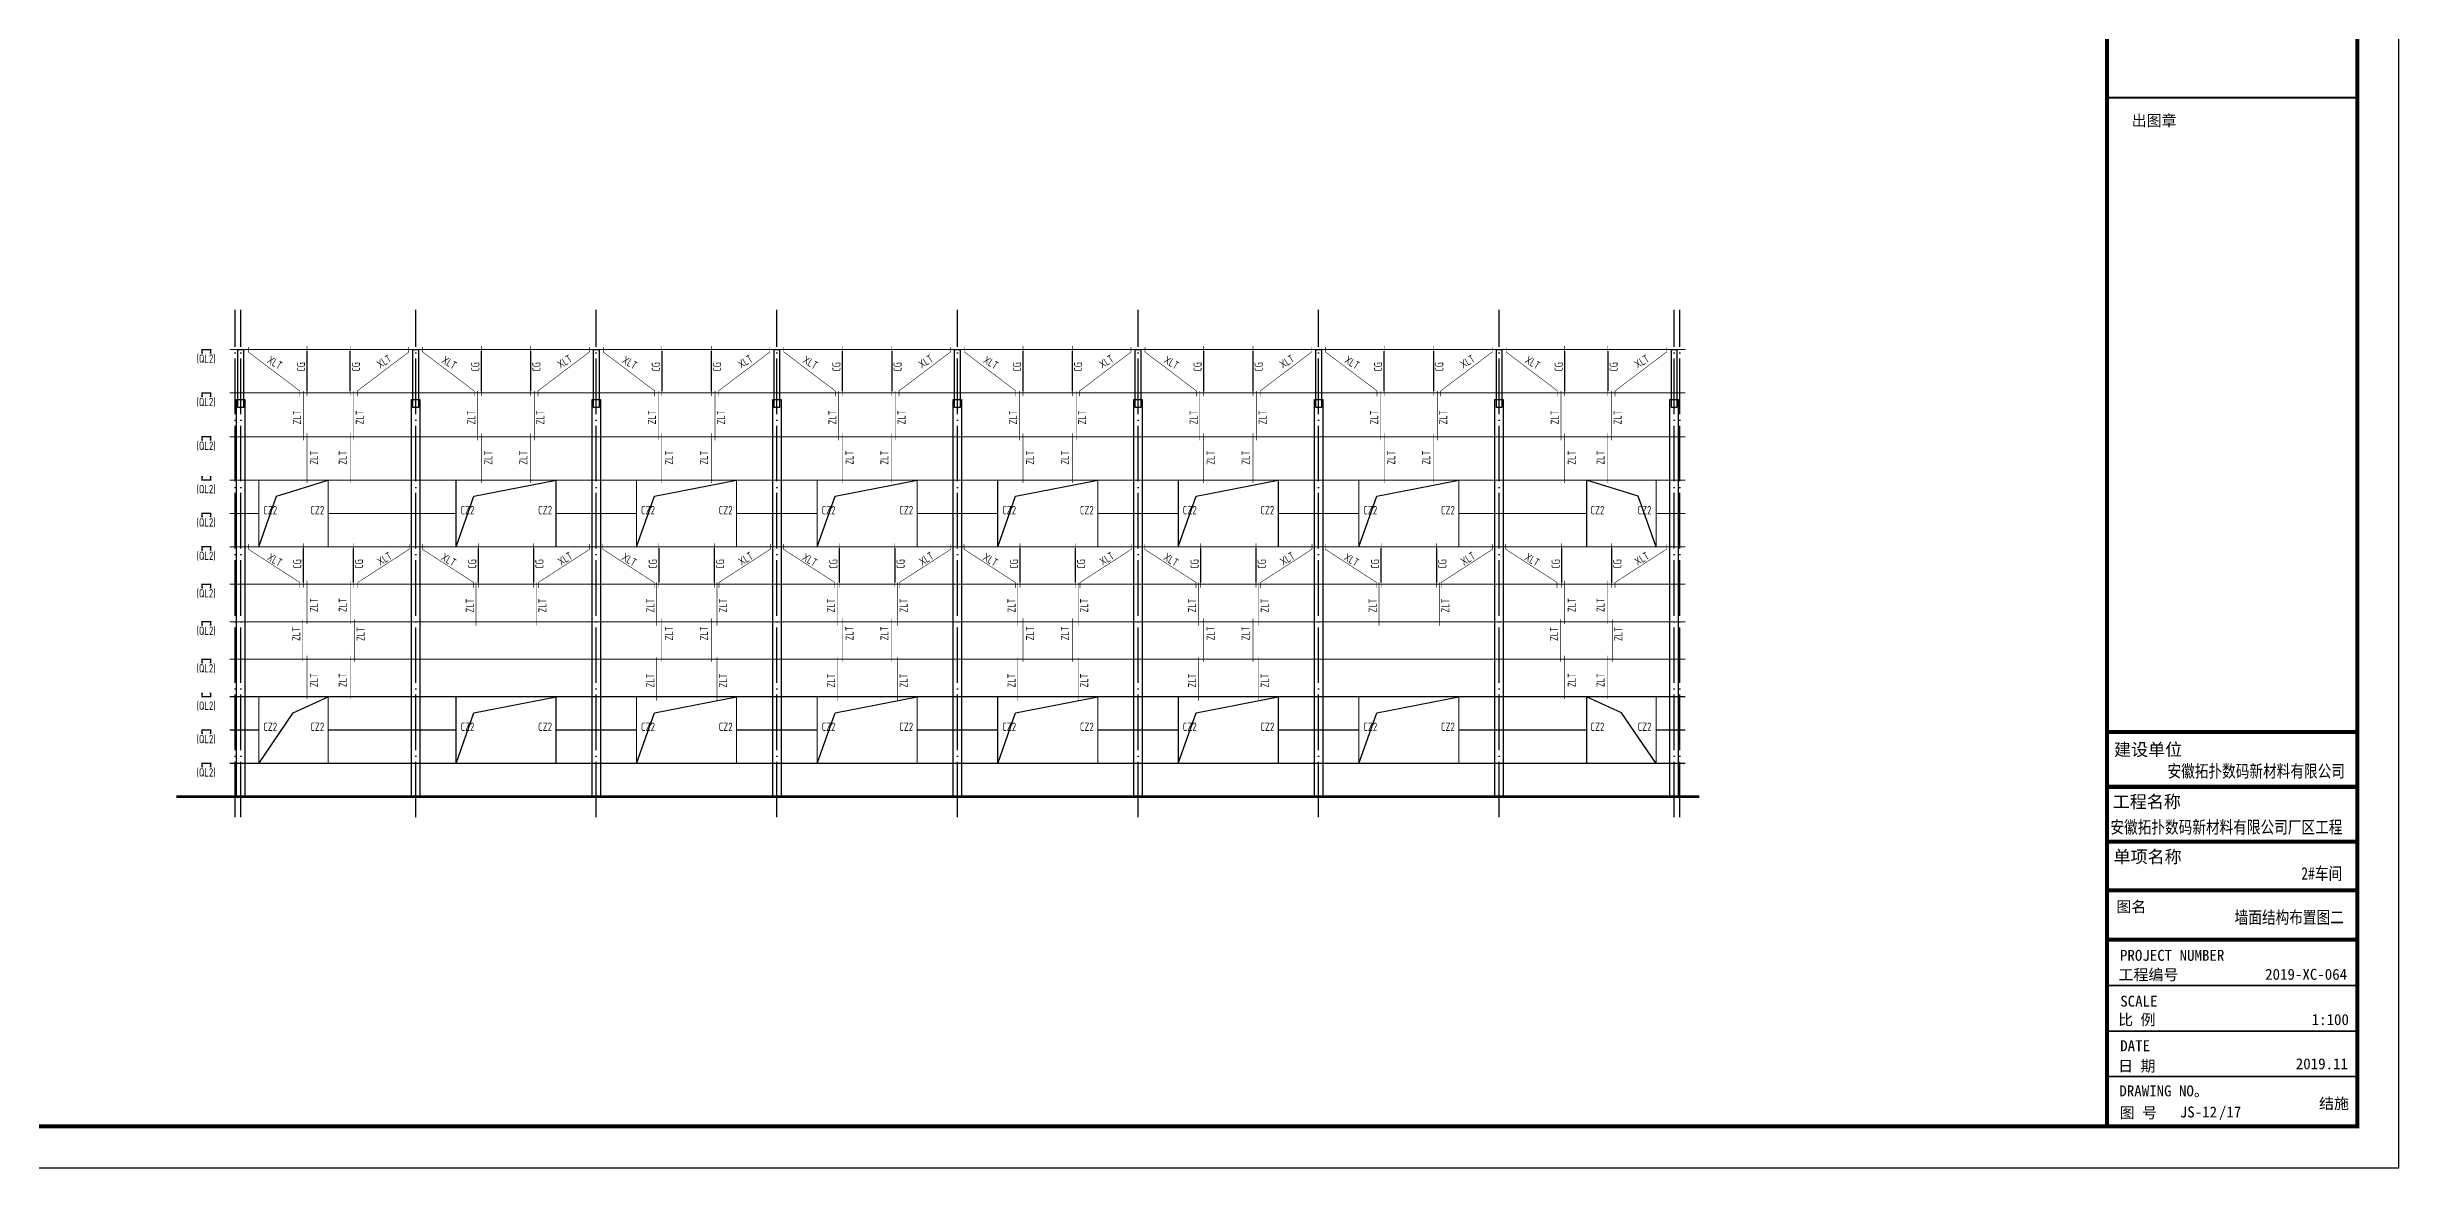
# Model space of a CAD drawing. Extents: x 19118 to 566552, y -1188739 to 92943.
# Drawn here: x 150798 to 235462, y -789614 to -749253 of the extents above; entities that cross this region are included whole.
import ezdxf

# ---------------------------------------------------------------- set-up
doc = ezdxf.new("R2010")
doc.units = 0
doc.header["$LTSCALE"] = 1000
doc.header["$MEASUREMENT"] = 0
doc.linetypes.add('DOTE', pattern=[2.42, 2, -0.2, 0.02, -0.2])
for name, color, linetype in [('3T_BAR', 7, 'CONTINUOUS'), ('621', 2, 'CONTINUOUS'), ('A_DE_DETAIL_3', 144, 'CONTINUOUS'), ('AXIS', 3, 'CONTINUOUS'), ('DOTE', 9, 'DOTE'), ('PUB_TITLE', 4, 'CONTINUOUS'), ('QL', 4, 'CONTINUOUS'), ('TEXT', 7, 'CONTINUOUS'), ('图框', 4, 'CONTINUOUS'), ('檩条拉条', 253, 'CONTINUOUS'), ('窗线', 124, 'CONTINUOUS')]:
    doc.layers.add(name, color=color, linetype=linetype)
doc.styles.add('-黑体', font='SimSun.ttf')
doc.styles.add('TSSD_Rein', font='atssdeng.shx', dxfattribs={"width": 0.7, "bigfont": 'atssdchn.shx'})
doc.styles.add('宋体', font='SimSun.ttf', dxfattribs={"width": 0.8})
doc.styles.add('黑体', font='simhei.ttf', dxfattribs={"width": 0.6, "height": 4.3})

msp = doc.modelspace()

# ---------------------------------------------------------------- linework, layer by layer
at = {"layer": '3T_BAR', "const_width": 100}
msp.add_lwpolyline([(155447.62, -776245.9), (210282.19, -776245.9)], dxfattribs=at)
at = {"layer": '621', "const_width": 45}
for points in [[(156412.32, -760265.9), (156372.33, -760265.9), (156372.33, -760145.9), (156692.32, -760145.9), (156692.32, -760265.9), (156652.33, -760265.9)], [(156412.32, -761825.9), (156372.33, -761825.9), (156372.33, -761705.9), (156692.32, -761705.9), (156692.32, -761825.9), (156652.33, -761825.9)], [(156412.32, -763405.9), (156372.33, -763405.9), (156372.33, -763285.9), (156692.32, -763285.9), (156692.32, -763405.9), (156652.33, -763405.9)], [(156412.32, -764725.9), (156372.33, -764725.9), (156372.33, -764845.9), (156692.32, -764845.9), (156692.32, -764725.9), (156652.33, -764725.9)], [(156412.32, -766165.9), (156372.33, -766165.9), (156372.33, -766045.9), (156692.32, -766045.9), (156692.32, -766165.9), (156652.33, -766165.9)], [(156412.32, -767365.9), (156372.33, -767365.9), (156372.33, -767245.9), (156692.32, -767245.9), (156692.32, -767365.9), (156652.33, -767365.9)], [(156412.32, -768715.9), (156372.33, -768715.9), (156372.33, -768595.9), (156692.32, -768595.9), (156692.32, -768715.9), (156652.33, -768715.9)], [(156412.32, -770065.9), (156372.33, -770065.9), (156372.33, -769945.9), (156692.32, -769945.9), (156692.32, -770065.9), (156652.33, -770065.9)], [(156412.32, -771415.9), (156372.33, -771415.9), (156372.33, -771295.9), (156692.32, -771295.9), (156692.32, -771415.9), (156652.33, -771415.9)], [(156412.32, -772525.9), (156372.33, -772525.9), (156372.33, -772645.9), (156692.32, -772645.9), (156692.32, -772525.9), (156652.33, -772525.9)], [(156412.32, -773965.9), (156372.33, -773965.9), (156372.33, -773845.9), (156692.32, -773845.9), (156692.32, -773965.9), (156652.33, -773965.9)], [(156412.32, -775165.9), (156372.33, -775165.9), (156372.33, -775045.9), (156692.32, -775045.9), (156692.32, -775165.9), (156652.33, -775165.9)]]:
    msp.add_lwpolyline(points, dxfattribs=at)
at = {"layer": 'A_DE_DETAIL_3'}
for points in [[(157670.17, -760145.9), (157870.17, -760145.9), (157870.17, -762232.82), (157670.17, -762232.82)], [(163970.17, -760145.9), (164170.17, -760145.9), (164170.17, -762232.82), (163970.17, -762232.82)], [(170470.17, -760145.9), (170670.17, -760145.9), (170670.17, -762232.82), (170470.17, -762232.82)], [(176970.17, -760145.9), (177170.17, -760145.9), (177170.17, -762232.82), (176970.17, -762232.82)], [(183470.17, -760145.9), (183670.17, -760145.9), (183670.17, -762232.82), (183470.17, -762232.82)], [(189970.17, -760145.9), (190170.17, -760145.9), (190170.17, -762232.82), (189970.17, -762232.82)], [(196470.17, -760145.9), (196670.17, -760145.9), (196670.17, -762232.82), (196470.17, -762232.82)], [(202970.17, -760145.9), (203170.17, -760145.9), (203170.17, -762232.82), (202970.17, -762232.82)], [(209270.17, -760145.9), (209470.17, -760145.9), (209470.17, -762232.82), (209270.17, -762232.82)], [(157620.17, -761945.9), (157920.17, -761945.9), (157920.17, -776245.9), (157620.17, -776245.9)], [(163920.17, -761945.9), (164220.17, -761945.9), (164220.17, -776245.9), (163920.17, -776245.9)], [(170420.17, -761945.9), (170720.17, -761945.9), (170720.17, -776245.9), (170420.17, -776245.9)], [(176920.17, -761945.9), (177220.17, -761945.9), (177220.17, -776245.9), (176920.17, -776245.9)], [(183420.17, -761945.9), (183720.17, -761945.9), (183720.17, -776245.9), (183420.17, -776245.9)], [(189920.17, -761945.9), (190220.17, -761945.9), (190220.17, -776245.9), (189920.17, -776245.9)], [(196420.17, -761945.9), (196720.17, -761945.9), (196720.17, -776245.9), (196420.17, -776245.9)], [(202920.17, -761945.9), (203220.17, -761945.9), (203220.17, -776245.9), (202920.17, -776245.9)], [(209220.17, -761945.9), (209520.17, -761945.9), (209520.17, -776245.9), (209220.17, -776245.9)]]:
    msp.add_lwpolyline(points, close=True, dxfattribs=at)
at = {"layer": 'DOTE', "linetype": 'DOTE'}
for p, q in [((157570.17, -776987.84), (157570.17, -758713.33)), ((157770.17, -776987.84), (157770.17, -758713.33)), ((164070.17, -776987.84), (164070.17, -758713.33)), ((170570.17, -776987.84), (170570.17, -758713.33)), ((177070.17, -776987.84), (177070.17, -758713.33)), ((183570.17, -776987.84), (183570.17, -758713.33)), ((190070.17, -776987.84), (190070.17, -758713.33)), ((196570.17, -776987.84), (196570.17, -758713.33)), ((203070.17, -776987.84), (203070.17, -758713.33)), ((209370.17, -776987.84), (209370.17, -758713.33)), ((209570.17, -776987.84), (209570.17, -758713.33))]:
    msp.add_line(p, q, dxfattribs=at)
at = {"layer": 'PUB_TITLE'}
msp.add_lwpolyline([(77811.65, -789614.24), (235461.65, -789614.24), (235461.65, -700514.24), (77811.65, -700514.24)], close=True, dxfattribs=at)
at = {"layer": 'PUB_TITLE', "const_width": 150}
msp.add_lwpolyline([(81561.65, -788114.24), (233961.65, -788114.24), (233961.65, -702014.24), (81561.65, -702014.24)], close=True, dxfattribs=at)
at = {"layer": 'QL', "const_width": 40}
for points in [[(209770.17, -760145.9), (157370.17, -760145.9)], [(209770.17, -761705.9), (157370.17, -761705.9)], [(209770.17, -763285.9), (157370.17, -763285.9)], [(209770.17, -764845.9), (157370.17, -764845.9)], [(158420.17, -767245.9), (158420.17, -764845.9)], [(160920.17, -767245.9), (160920.17, -764845.9)], [(165520.15, -767245.9), (165520.15, -764845.9)], [(169120.15, -767245.9), (169120.15, -764845.9)], [(172020.15, -767245.9), (172020.15, -764845.9)], [(175620.15, -767245.9), (175620.15, -764845.9)], [(178520.15, -767245.9), (178520.15, -764845.9)], [(182120.15, -767245.9), (182120.15, -764845.9)], [(185020.15, -767245.9), (185020.15, -764845.9)], [(188620.15, -767245.9), (188620.15, -764845.9)], [(191520.15, -767245.9), (191520.15, -764845.9)], [(195120.15, -767245.9), (195120.15, -764845.9)], [(198020.15, -767245.9), (198020.15, -764845.9)], [(201620.15, -767245.9), (201620.15, -764845.9)], [(206220.17, -767245.9), (206220.17, -764845.9)], [(208720.17, -767245.9), (208720.17, -764845.9)], [(158420.17, -766045.9), (157370.17, -766045.9)], [(165520.15, -766045.9), (160920.17, -766045.9)], [(172020.15, -766045.9), (169120.15, -766045.9)], [(178520.15, -766045.9), (175620.15, -766045.9)], [(185020.15, -766045.9), (182120.15, -766045.9)], [(191520.15, -766045.9), (188620.15, -766045.9)], [(198020.15, -766045.9), (195120.15, -766045.9)], [(206220.17, -766045.9), (201620.15, -766045.9)], [(209770.17, -766045.9), (208720.17, -766045.9)], [(209770.17, -767245.9), (157370.17, -767245.9)], [(209770.17, -768595.9), (157370.17, -768595.9)], [(209770.17, -769945.9), (157370.17, -769945.9)], [(164070.17, -771295.9), (157370.17, -771295.9)], [(196570.17, -771295.9), (164070.17, -771295.9)], [(209770.17, -771295.9), (196570.17, -771295.9)], [(164070.17, -772645.9), (157370.17, -772645.9)], [(158420.17, -775045.9), (158420.17, -772645.9)], [(160920.17, -775045.9), (160920.17, -772645.9)], [(196570.17, -772645.9), (164070.17, -772645.9)], [(165520.17, -775045.9), (165520.17, -772645.9)], [(169120.17, -775045.9), (169120.17, -772645.9)], [(172020.17, -775045.9), (172020.17, -772645.9)], [(175620.17, -775045.9), (175620.17, -772645.9)], [(178520.17, -775045.9), (178520.17, -772645.9)], [(182120.17, -775045.9), (182120.17, -772645.9)], [(185020.17, -775045.9), (185020.17, -772645.9)], [(188620.17, -775045.9), (188620.17, -772645.9)], [(191520.17, -775045.9), (191520.17, -772645.9)], [(195120.17, -775045.9), (195120.17, -772645.9)], [(209770.17, -772645.9), (196570.17, -772645.9)], [(198020.17, -775045.9), (198020.17, -772645.9)], [(201620.17, -775045.9), (201620.17, -772645.9)], [(206220.17, -775045.9), (206220.17, -772645.9)], [(208720.17, -775045.9), (208720.17, -772645.9)], [(158420.17, -773845.9), (157370.17, -773845.9)], [(164070.17, -773845.9), (160920.17, -773845.9)], [(165520.17, -773845.9), (164070.17, -773845.9)], [(172020.17, -773845.9), (169120.17, -773845.9)], [(178520.17, -773845.9), (175620.17, -773845.9)], [(185020.17, -773845.9), (182120.17, -773845.9)], [(191520.17, -773845.9), (188620.17, -773845.9)], [(196570.17, -773845.9), (195120.17, -773845.9)], [(198020.17, -773845.9), (196570.17, -773845.9)], [(206220.17, -773845.9), (201620.17, -773845.9)], [(209770.17, -773845.9), (208720.17, -773845.9)], [(164070.17, -775045.9), (157370.17, -775045.9)], [(196570.17, -775045.9), (164070.17, -775045.9)], [(209770.17, -775045.9), (196570.17, -775045.9)]]:
    msp.add_lwpolyline(points, dxfattribs=at)
at = {"layer": '图框', "color": 4, "const_width": 147.89}
msp.add_lwpolyline([(224947.8, -702014.24), (233961.65, -702014.24), (233961.65, -788114.24), (224947.8, -788114.24)], close=True, dxfattribs=at)
at = {"layer": '图框', "color": 0, "const_width": 75}
msp.add_lwpolyline([(224947.8, -751075.9), (233961.65, -751075.9)], dxfattribs=at)
at = {"layer": '图框', "color": 4}
for points, const_width in [([(224947.8, -773914.53), (233928.89, -773914.53)], 149.4), ([(224947.8, -775890.05), (233931.66, -775890.05)], 149.4), ([(224947.8, -777861.84), (233961.65, -777861.84)], 149.4), ([(224947.8, -779617.94), (233961.65, -779617.94)], 149.4), ([(224947.8, -781394.77), (233961.65, -781394.77)], 149.4), ([(224947.8, -783043.05), (233961.65, -783043.05)], 60.51), ([(224947.8, -784688.48), (233961.65, -784688.48)], 60.51), ([(224947.8, -786321.44), (233961.65, -786321.44)], 60.51)]:
    msp.add_lwpolyline(points, dxfattribs=dict(at, const_width=const_width))
at = {"layer": '檩条拉条', "color": 1}
for points, const_width in [([(158047.05, -760048.59), (158047.05, -760235.32), (159895.92, -761635.04), (159895.92, -761832.84)], 19.2), ([(160155.43, -760196.94), (160155.43, -761648.34)], 48), ([(160155.43, -761817.61), (160155.43, -760020.05)], 19.2), ([(161709.11, -760196.94), (161709.11, -761648.34)], 48), ([(161709.11, -761817.61), (161709.11, -760020.05)], 19.2), ([(163817.48, -760048.59), (163817.48, -760235.32), (161968.61, -761635.04), (161968.61, -761832.84)], 19.2), ([(164322.85, -760048.59), (164322.85, -760235.32), (166171.72, -761635.04), (166171.72, -761832.84)], 19.2), ([(166431.22, -760196.94), (166431.22, -761648.34)], 48), ([(166431.22, -761817.61), (166431.22, -760020.05)], 19.2), ([(168209.11, -760196.94), (168209.11, -761648.34)], 48), ([(168209.11, -761817.61), (168209.11, -760020.05)], 19.2), ([(170317.48, -760048.59), (170317.48, -760235.32), (168468.61, -761635.04), (168468.61, -761832.84)], 19.2), ([(170822.85, -760048.59), (170822.85, -760235.32), (172671.72, -761635.04), (172671.72, -761832.84)], 19.2), ([(172931.22, -760196.94), (172931.22, -761648.34)], 48), ([(172931.22, -761817.61), (172931.22, -760020.05)], 19.2), ([(174709.11, -760196.94), (174709.11, -761648.34)], 48), ([(174709.11, -761817.61), (174709.11, -760020.05)], 19.2), ([(176817.48, -760048.59), (176817.48, -760235.32), (174968.61, -761635.04), (174968.61, -761832.84)], 19.2), ([(177322.85, -760048.59), (177322.85, -760235.32), (179171.72, -761635.04), (179171.72, -761832.84)], 19.2), ([(179431.22, -760196.94), (179431.22, -761648.34)], 48), ([(179431.22, -761817.61), (179431.22, -760020.05)], 19.2), ([(181209.11, -760196.94), (181209.11, -761648.34)], 48), ([(181209.11, -761817.61), (181209.11, -760020.05)], 19.2), ([(183317.48, -760048.59), (183317.48, -760235.32), (181468.61, -761635.04), (181468.61, -761832.84)], 19.2), ([(183822.85, -760048.59), (183822.85, -760235.32), (185671.72, -761635.04), (185671.72, -761832.84)], 19.2), ([(185931.22, -760196.94), (185931.22, -761648.34)], 48), ([(185931.22, -761817.61), (185931.22, -760020.05)], 19.2), ([(187709.11, -760196.94), (187709.11, -761648.34)], 48), ([(187709.11, -761817.61), (187709.11, -760020.05)], 19.2), ([(189817.48, -760048.59), (189817.48, -760235.32), (187968.61, -761635.04), (187968.61, -761832.84)], 19.2), ([(190322.85, -760048.59), (190322.85, -760235.32), (192171.72, -761635.04), (192171.72, -761832.84)], 19.2), ([(192431.22, -760196.94), (192431.22, -761648.34)], 48), ([(192431.22, -761817.61), (192431.22, -760020.05)], 19.2), ([(194209.11, -760196.94), (194209.11, -761648.34)], 48), ([(194209.11, -761817.61), (194209.11, -760020.05)], 19.2), ([(196317.48, -760048.59), (196317.48, -760235.32), (194468.61, -761635.04), (194468.61, -761832.84)], 19.2), ([(196822.85, -760048.59), (196822.85, -760235.32), (198671.72, -761635.04), (198671.72, -761832.84)], 19.2), ([(198931.22, -760196.94), (198931.22, -761648.34)], 48), ([(198931.22, -761817.61), (198931.22, -760020.05)], 19.2), ([(200709.11, -760196.94), (200709.11, -761648.34)], 48), ([(200709.11, -761817.61), (200709.11, -760020.05)], 19.2), ([(202817.48, -760048.59), (202817.48, -760235.32), (200968.61, -761635.04), (200968.61, -761832.84)], 19.2), ([(203322.85, -760048.59), (203322.85, -760235.32), (205171.72, -761635.04), (205171.72, -761832.84)], 19.2), ([(205431.22, -760196.94), (205431.22, -761648.34)], 48), ([(205431.22, -761817.61), (205431.22, -760020.05)], 19.2), ([(206984.9, -760196.94), (206984.9, -761648.34)], 48), ([(206984.9, -761817.61), (206984.9, -760020.05)], 19.2), ([(209093.28, -760048.59), (209093.28, -760235.32), (207244.41, -761635.04), (207244.41, -761832.84)], 19.2), ([(160021.84, -763418.13), (160021.84, -761640.43)], 19.2), ([(161842.7, -763418.13), (161842.7, -761640.43)], 19.2), ([(166297.63, -763418.13), (166297.63, -761640.43)], 19.2), ([(168342.7, -763418.13), (168342.7, -761640.43)], 19.2), ([(172797.63, -763418.13), (172797.63, -761640.43)], 19.2), ([(174842.7, -763418.13), (174842.7, -761640.43)], 19.2), ([(179297.63, -763418.13), (179297.63, -761640.43)], 19.2), ([(181342.7, -763418.13), (181342.7, -761640.43)], 19.2), ([(185797.63, -763418.13), (185797.63, -761640.43)], 19.2), ([(187842.7, -763418.13), (187842.7, -761640.43)], 19.2), ([(192297.63, -763418.13), (192297.63, -761640.43)], 19.2), ([(194342.7, -763418.13), (194342.7, -761640.43)], 19.2), ([(198797.63, -763418.13), (198797.63, -761640.43)], 19.2), ([(200842.7, -763418.13), (200842.7, -761640.43)], 19.2), ([(205297.63, -763418.13), (205297.63, -761640.43)], 19.2), ([(207118.49, -763418.13), (207118.49, -761640.43)], 19.2), ([(160155.43, -764953.88), (160155.43, -763160.05)], 19.2), ([(161709.11, -764953.88), (161709.11, -763160.05)], 19.2), ([(166431.22, -764953.88), (166431.22, -763160.05)], 19.2), ([(168209.11, -764953.88), (168209.11, -763160.05)], 19.2), ([(172931.22, -764953.88), (172931.22, -763160.05)], 19.2), ([(174709.11, -764953.88), (174709.11, -763160.05)], 19.2), ([(179431.22, -764953.88), (179431.22, -763160.05)], 19.2), ([(181209.11, -764953.88), (181209.11, -763160.05)], 19.2), ([(185931.22, -764953.88), (185931.22, -763160.05)], 19.2), ([(187709.11, -764953.88), (187709.11, -763160.05)], 19.2), ([(192431.22, -764953.88), (192431.22, -763160.05)], 19.2), ([(194209.11, -764953.88), (194209.11, -763160.05)], 19.2), ([(198931.22, -764953.88), (198931.22, -763160.05)], 19.2), ([(200709.11, -764953.88), (200709.11, -763160.05)], 19.2), ([(205431.22, -764953.88), (205431.22, -763160.05)], 19.2), ([(206984.9, -764953.88), (206984.9, -763160.05)], 19.2), ([(158047.05, -767148.59), (158047.05, -767335.32), (159895.92, -768531.13), (159895.92, -768728.92)], 19.2), ([(160021.46, -767296.94), (160021.46, -768544.42)], 48), ([(160021.46, -768713.7), (160021.46, -767120.05)], 19.2), ([(161817.95, -767296.94), (161817.95, -768544.42)], 48), ([(161817.95, -768713.7), (161817.95, -767120.05)], 19.2), ([(163834.21, -767148.59), (163834.21, -767335.32), (161985.33, -768531.13), (161985.33, -768728.92)], 19.2), ([(164306.13, -767148.59), (164306.13, -767335.32), (166155, -768531.13), (166155, -768728.92)], 19.2), ([(166322.38, -767296.94), (166322.38, -768544.42)], 48), ([(166322.38, -768713.7), (166322.38, -767120.05)], 19.2), ([(168317.95, -767296.94), (168317.95, -768544.42)], 48), ([(168317.95, -768713.7), (168317.95, -767120.05)], 19.2), ([(170334.21, -767148.59), (170334.21, -767335.32), (168485.33, -768531.13), (168485.33, -768728.92)], 19.2), ([(170806.13, -767148.59), (170806.13, -767335.32), (172655, -768531.13), (172655, -768728.92)], 19.2), ([(172822.38, -767296.94), (172822.38, -768544.42)], 48), ([(172822.38, -768713.7), (172822.38, -767120.05)], 19.2), ([(174817.95, -767296.94), (174817.95, -768544.42)], 48), ([(174817.95, -768713.7), (174817.95, -767120.05)], 19.2), ([(176834.21, -767148.59), (176834.21, -767335.32), (174985.33, -768531.13), (174985.33, -768728.92)], 19.2), ([(177306.13, -767148.59), (177306.13, -767335.32), (179155, -768531.13), (179155, -768728.92)], 19.2), ([(179322.38, -767296.94), (179322.38, -768544.42)], 48), ([(179322.38, -768713.7), (179322.38, -767120.05)], 19.2), ([(181317.95, -767296.94), (181317.95, -768544.42)], 48), ([(181317.95, -768713.7), (181317.95, -767120.05)], 19.2), ([(183334.21, -767148.59), (183334.21, -767335.32), (181485.33, -768531.13), (181485.33, -768728.92)], 19.2), ([(183806.13, -767148.59), (183806.13, -767335.32), (185655, -768531.13), (185655, -768728.92)], 19.2), ([(185822.38, -767296.94), (185822.38, -768544.42)], 48), ([(185822.38, -768713.7), (185822.38, -767120.05)], 19.2), ([(187817.95, -767296.94), (187817.95, -768544.42)], 48), ([(187817.95, -768713.7), (187817.95, -767120.05)], 19.2), ([(189834.21, -767148.59), (189834.21, -767335.32), (187985.33, -768531.13), (187985.33, -768728.92)], 19.2), ([(190306.13, -767148.59), (190306.13, -767335.32), (192155, -768531.13), (192155, -768728.92)], 19.2), ([(192322.38, -767296.94), (192322.38, -768544.42)], 48), ([(192322.38, -768713.7), (192322.38, -767120.05)], 19.2), ([(194317.95, -767296.94), (194317.95, -768544.42)], 48), ([(194317.95, -768713.7), (194317.95, -767120.05)], 19.2), ([(196334.21, -767148.59), (196334.21, -767335.32), (194485.33, -768531.13), (194485.33, -768728.92)], 19.2), ([(196806.13, -767148.59), (196806.13, -767335.32), (198655, -768531.13), (198655, -768728.92)], 19.2), ([(198822.38, -767296.94), (198822.38, -768544.42)], 48), ([(198822.38, -768713.7), (198822.38, -767120.05)], 19.2), ([(200817.95, -767296.94), (200817.95, -768544.42)], 48), ([(200817.95, -768713.7), (200817.95, -767120.05)], 19.2), ([(202834.21, -767148.59), (202834.21, -767335.32), (200985.33, -768531.13), (200985.33, -768728.92)], 19.2), ([(203306.13, -767148.59), (203306.13, -767335.32), (205155, -768531.13), (205155, -768728.92)], 19.2), ([(205322.38, -767296.94), (205322.38, -768544.42)], 48), ([(205322.38, -768713.7), (205322.38, -767120.05)], 19.2), ([(207118.87, -767296.94), (207118.87, -768544.42)], 48), ([(207118.87, -768713.7), (207118.87, -767120.05)], 19.2), ([(209093.28, -767148.59), (209093.28, -767335.32), (207244.41, -768531.13), (207244.41, -768728.92)], 19.2), ([(160155.43, -770027.54), (160155.43, -768470.05)], 19.2), ([(161709.11, -770027.54), (161709.11, -768470.05)], 19.2), ([(166242.68, -770084.56), (166242.68, -768530.43)], 19.2), ([(168417.64, -770084.56), (168417.64, -768530.43)], 19.2), ([(172742.68, -770084.56), (172742.68, -768530.43)], 19.2), ([(174917.64, -770084.56), (174917.64, -768530.43)], 19.2), ([(179242.68, -770084.56), (179242.68, -768530.43)], 19.2), ([(181417.64, -770084.56), (181417.64, -768530.43)], 19.2), ([(185742.68, -770084.56), (185742.68, -768530.43)], 19.2), ([(187917.64, -770084.56), (187917.64, -768530.43)], 19.2), ([(192242.68, -770084.56), (192242.68, -768530.43)], 19.2), ([(194417.64, -770084.56), (194417.64, -768530.43)], 19.2), ([(198742.68, -770084.56), (198742.68, -768530.43)], 19.2), ([(200917.64, -770084.56), (200917.64, -768530.43)], 19.2), ([(205431.22, -770027.54), (205431.22, -768470.05)], 19.2), ([(206984.9, -770027.54), (206984.9, -768470.05)], 19.2), ([(159993.74, -771387.62), (159993.74, -769854.09)], 19.2), ([(161870.8, -771387.62), (161870.8, -769854.09)], 19.2), ([(172931.22, -771396.47), (172931.22, -769820.05)], 19.2), ([(174709.11, -771396.47), (174709.11, -769820.05)], 19.2), ([(179431.22, -771396.47), (179431.22, -769820.05)], 19.2), ([(181209.11, -771396.47), (181209.11, -769820.05)], 19.2), ([(185931.22, -771396.47), (185931.22, -769820.05)], 19.2), ([(187709.11, -771396.47), (187709.11, -769820.05)], 19.2), ([(192431.22, -771396.47), (192431.22, -769820.05)], 19.2), ([(194209.11, -771396.47), (194209.11, -769820.05)], 19.2), ([(205269.53, -771387.62), (205269.53, -769854.09)], 19.2), ([(207146.6, -771387.62), (207146.6, -769854.09)], 19.2), ([(160155.43, -772727.54), (160155.43, -771170.05)], 19.2), ([(161709.11, -772727.54), (161709.11, -771170.05)], 19.2), ([(172742.68, -772784.56), (172742.68, -771230.43)], 19.2), ([(174917.64, -772784.56), (174917.64, -771230.43)], 19.2), ([(179242.68, -772784.56), (179242.68, -771230.43)], 19.2), ([(181417.64, -772784.56), (181417.64, -771230.43)], 19.2), ([(185742.68, -772784.56), (185742.68, -771230.43)], 19.2), ([(187917.64, -772784.56), (187917.64, -771230.43)], 19.2), ([(192242.68, -772784.56), (192242.68, -771230.43)], 19.2), ([(194417.64, -772784.56), (194417.64, -771230.43)], 19.2), ([(205431.22, -772727.54), (205431.22, -771170.05)], 19.2), ([(206984.9, -772727.54), (206984.9, -771170.05)], 19.2)]:
    msp.add_lwpolyline(points, dxfattribs=dict(at, const_width=const_width))
at = {"layer": '窗线'}
for points in [[(158420.16, -767245.9), (159063.89, -765422.51), (160920.17, -764845.9)], [(165520.15, -767245.9), (166163.87, -765422.51), (169120.15, -764845.9)], [(172020.15, -767245.9), (172663.87, -765422.51), (175620.15, -764845.9)], [(178520.15, -767245.9), (179163.87, -765422.51), (182120.15, -764845.9)], [(185020.15, -767245.9), (185663.87, -765422.51), (188620.15, -764845.9)], [(191520.15, -767245.9), (192163.87, -765422.51), (195120.15, -764845.9)], [(198020.15, -767245.9), (198663.87, -765422.51), (201620.15, -764845.9)], [(208720.17, -767245.9), (208076.44, -765422.51), (206220.17, -764845.9)], [(158420.16, -775045.9), (159663.89, -773222.51), (160920.17, -772645.9)], [(165520.16, -775045.9), (166163.89, -773222.51), (169120.17, -772645.9)], [(172020.16, -775045.9), (172663.89, -773222.51), (175620.17, -772645.9)], [(178520.16, -775045.9), (179163.89, -773222.51), (182120.17, -772645.9)], [(185020.16, -775045.9), (185663.89, -773222.51), (188620.17, -772645.9)], [(191520.16, -775045.9), (192163.89, -773222.51), (195120.17, -772645.9)], [(198020.16, -775045.9), (198663.89, -773222.51), (201620.17, -772645.9)], [(208720.17, -775045.9), (207476.44, -773222.51), (206220.17, -772645.9)]]:
    msp.add_lwpolyline(points, dxfattribs=at)

# ---------------------------------------------------------------- texts
at = {"layer": 'AXIS', "style": 'TSSD_Rein', "width": 0.8}
for p in [(156177.45, -760620.04), (156177.45, -762180.04), (156177.45, -763760.04), (156177.45, -765320.04), (156177.45, -766520.04), (156177.45, -767720.04), (156177.45, -769070.04), (156177.45, -770420.04), (156177.45, -771770.04), (156177.45, -773120.04), (156177.45, -774320.04), (156177.45, -775520.04)]:
    msp.add_text('(QL2)', height=300, dxfattribs=at).set_placement(p)
at = {"layer": 'TEXT', "style": 'TSSD_Rein', "oblique": 360, "width": 0.8}
for rotation, p in [(328.6721399, (158698.85, -760599.92)), (31.3278601, (162779.64, -760834.9)), (328.6721399, (164974.64, -760599.92)), (31.3278601, (169279.64, -760834.9)), (328.6721399, (171474.64, -760599.92)), (31.3278601, (175779.64, -760834.9)), (328.6721399, (177974.64, -760599.92)), (31.3278601, (182279.64, -760834.9)), (328.6721399, (184474.64, -760599.92)), (31.3278601, (188779.64, -760834.9)), (328.6721399, (190974.64, -760599.92)), (31.3278601, (195279.64, -760834.9)), (328.6721399, (197474.64, -760599.92)), (31.3278601, (201779.64, -760834.9)), (328.6721399, (203974.64, -760599.92)), (31.3278601, (208055.43, -760834.9)), (328.6721399, (158698.85, -767699.92)), (31.3278601, (162796.36, -767934.9)), (328.6721399, (164957.92, -767699.92)), (31.3278601, (169296.36, -767934.9)), (328.6721399, (171457.92, -767699.92)), (31.3278601, (175796.36, -767934.9)), (328.6721399, (177957.92, -767699.92)), (31.3278601, (182296.36, -767934.9)), (328.6721399, (184457.92, -767699.92)), (31.3278601, (188796.36, -767934.9)), (328.6721399, (190957.92, -767699.92)), (31.3278601, (195296.36, -767934.9)), (328.6721399, (197457.92, -767699.92)), (31.3278601, (201796.36, -767934.9)), (328.6721399, (203957.92, -767699.92)), (31.3278601, (208055.43, -767934.9))]:
    msp.add_text('XLT', height=288, rotation=rotation, dxfattribs=at).set_placement(p)
at = {"layer": 'TEXT', "style": 'TSSD_Rein', "width": 0.8}
for s, p in [('CG', (160082.14, -760939.14)), ('CG', (162059.32, -760939.14)), ('CG', (166357.93, -760939.14)), ('CG', (168559.32, -760939.14)), ('CG', (172857.93, -760939.14)), ('CG', (175059.32, -760939.14)), ('CG', (179357.93, -760939.14)), ('CG', (181559.32, -760939.14)), ('CG', (185857.93, -760939.14)), ('CG', (188059.32, -760939.14)), ('CG', (192357.93, -760939.14)), ('CG', (194559.32, -760939.14)), ('CG', (198857.93, -760939.14)), ('CG', (201059.32, -760939.14)), ('CG', (205357.93, -760939.14)), ('CG', (207335.11, -760939.14)), ('ZLT', (159940.25, -762842.86)), ('ZLT', (162201.21, -762842.86)), ('ZLT', (166216.04, -762842.86)), ('ZLT', (168701.21, -762842.86)), ('ZLT', (172716.04, -762842.86)), ('ZLT', (175201.21, -762842.86)), ('ZLT', (179216.04, -762842.86)), ('ZLT', (181701.21, -762842.86)), ('ZLT', (185716.04, -762842.86)), ('ZLT', (188201.21, -762842.86)), ('ZLT', (192216.04, -762842.86)), ('ZLT', (194701.21, -762842.86)), ('ZLT', (198716.04, -762842.86)), ('ZLT', (201201.21, -762842.86)), ('ZLT', (205216.04, -762842.86)), ('ZLT', (207477, -762842.86)), ('ZLT', (160553.39, -764291.03)), ('ZLT', (161588.07, -764291.03)), ('ZLT', (166829.18, -764291.03)), ('ZLT', (168088.07, -764291.03)), ('ZLT', (173329.18, -764291.03)), ('ZLT', (174588.07, -764291.03)), ('ZLT', (179829.18, -764291.03)), ('ZLT', (181088.07, -764291.03)), ('ZLT', (186329.18, -764291.03)), ('ZLT', (187588.07, -764291.03)), ('ZLT', (192829.18, -764291.03)), ('ZLT', (194088.07, -764291.03)), ('ZLT', (199329.18, -764291.03)), ('ZLT', (200588.07, -764291.03)), ('ZLT', (205829.18, -764291.03)), ('ZLT', (206863.87, -764291.03)), ('CG', (159948.18, -768039.14)), ('CG', (162168.16, -768039.14)), ('CG', (166249.09, -768039.14)), ('CG', (168668.16, -768039.14)), ('CG', (172749.09, -768039.14)), ('CG', (175168.16, -768039.14)), ('CG', (179249.09, -768039.14)), ('CG', (181668.16, -768039.14)), ('CG', (185749.09, -768039.14)), ('CG', (188168.16, -768039.14)), ('CG', (192249.09, -768039.14)), ('CG', (194668.16, -768039.14)), ('CG', (198749.09, -768039.14)), ('CG', (201168.16, -768039.14)), ('CG', (205249.09, -768039.14)), ('CG', (207469.08, -768039.14)), ('ZLT', (160553.39, -769601.03)), ('ZLT', (161588.07, -769601.03)), ('ZLT', (166161.09, -769615.51)), ('ZLT', (168776.15, -769615.51)), ('ZLT', (172661.09, -769615.51)), ('ZLT', (175276.15, -769615.51)), ('ZLT', (179161.09, -769615.51)), ('ZLT', (181776.15, -769615.51)), ('ZLT', (185661.09, -769615.51)), ('ZLT', (188276.15, -769615.51)), ('ZLT', (192161.09, -769615.51)), ('ZLT', (194776.15, -769615.51)), ('ZLT', (198661.09, -769615.51)), ('ZLT', (201276.15, -769615.51)), ('ZLT', (205829.18, -769601.03)), ('ZLT', (206863.87, -769601.03)), ('ZLT', (159912.14, -770640.34)), ('ZLT', (162229.32, -770640.34)), ('ZLT', (173329.18, -770618.14)), ('ZLT', (174588.07, -770618.14)), ('ZLT', (179829.18, -770618.14)), ('ZLT', (181088.07, -770618.14)), ('ZLT', (186329.18, -770618.14)), ('ZLT', (187588.07, -770618.14)), ('ZLT', (192829.18, -770618.14)), ('ZLT', (194088.07, -770618.14)), ('ZLT', (205187.94, -770640.34)), ('ZLT', (207505.11, -770640.34)), ('ZLT', (160553.39, -772301.03)), ('ZLT', (161588.07, -772301.03)), ('ZLT', (172661.09, -772315.51)), ('ZLT', (175276.15, -772315.51)), ('ZLT', (179161.09, -772315.51)), ('ZLT', (181776.15, -772315.51)), ('ZLT', (185661.09, -772315.51)), ('ZLT', (188276.15, -772315.51)), ('ZLT', (192161.09, -772315.51)), ('ZLT', (194776.15, -772315.51)), ('ZLT', (205829.18, -772301.03)), ('ZLT', (206863.87, -772301.03))]:
    msp.add_text(s, height=288, rotation=90, dxfattribs=at).set_placement(p)
for p in [(158581.4, -766078.3), (160275.56, -766078.3), (165681.38, -766078.3), (168475.55, -766078.3), (172181.38, -766078.3), (174975.55, -766078.3), (178681.38, -766078.3), (181475.55, -766078.3), (185181.38, -766078.3), (187975.55, -766078.3), (191681.38, -766078.3), (194475.55, -766078.3), (198181.38, -766078.3), (200975.55, -766078.3), (206357.08, -766078.3), (208051.24, -766078.3), (158581.4, -773878.3), (160275.56, -773878.3), (165681.4, -773878.3), (168475.56, -773878.3), (172181.4, -773878.3), (174975.56, -773878.3), (178681.4, -773878.3), (181475.56, -773878.3), (185181.4, -773878.3), (187975.56, -773878.3), (191681.4, -773878.3), (194475.56, -773878.3), (198181.4, -773878.3), (200975.56, -773878.3), (206357.08, -773878.3), (208051.24, -773878.3)]:
    msp.add_text('CZ2', height=300, dxfattribs=at).set_placement(p)
at = {"layer": 'TEXT', "color": 3, "style": '-黑体', "width": 0.8}
for s, p in [('安徽拓扑数码新材料有限公司', (227130.57, -775549.08)), ('安徽拓扑数码新材料有限公司厂区工程', (225074.64, -777565.8)), ('2#车间', (231945.39, -779235.31)), ('墙面结构布置图二', (229546.83, -780814.43))]:
    msp.add_text(s, height=450.225, dxfattribs=at).set_placement(p)
at = {"layer": '图框', "color": 4}
for s, height, style, p in [('出图章', 394.416, '黑体', (225840.54, -752096.54)), ('建设单位', 450, '黑体', (225205.26, -774773.56)), ('工程名称', 450, '黑体', (225155.44, -776650.89)), ('单项名称', 450, '黑体', (225185.44, -778632.38)), ('图名', 394.416, '黑体', (225289.28, -780405.51)), ('工程编号', 394.416, '黑体', (225366.49, -782852.48)), ('2019-XC-064', 394.416, '宋体', (230643.97, -782838.86)), ('SCALE', 394.416, '黑体', (225429.33, -783805.77)), ('比 例', 394.416, '黑体', (225353.21, -784470.2)), ('1:100', 394.416, '宋体', (232318.7, -784468.62)), ('DATE', 394.416, '黑体', (225427.26, -785408.69)), ('2019.11', 394.416, '宋体', (231747.82, -786060.87)), ('日 期', 394.416, '黑体', (225353.21, -786139.42)), ('DRAWING NO。', 394.416, '黑体', (225396.15, -787035.75)), ('图 号', 394.416, '黑体', (225409.22, -787823.33))]:
    msp.add_text(s, height=height, dxfattribs=dict(at, style=style)).set_placement(p)
at = {"layer": '图框', "color": 0, "style": '黑体'}
msp.add_text('PROJECT NUMBER', height=394.416, dxfattribs=at).set_placement((225419.68, -782155.28))
at = {"layer": '图框', "color": 3, "style": '宋体'}
for s, p in [('/17', (228979.1, -787795.8)), ('结施', (232584.59, -787489.56)), ('JS-12', (227572.52, -787795.8))]:
    msp.add_text(s, height=394.416, dxfattribs=at).set_placement(p)

doc.saveas('drawing.dxf')
